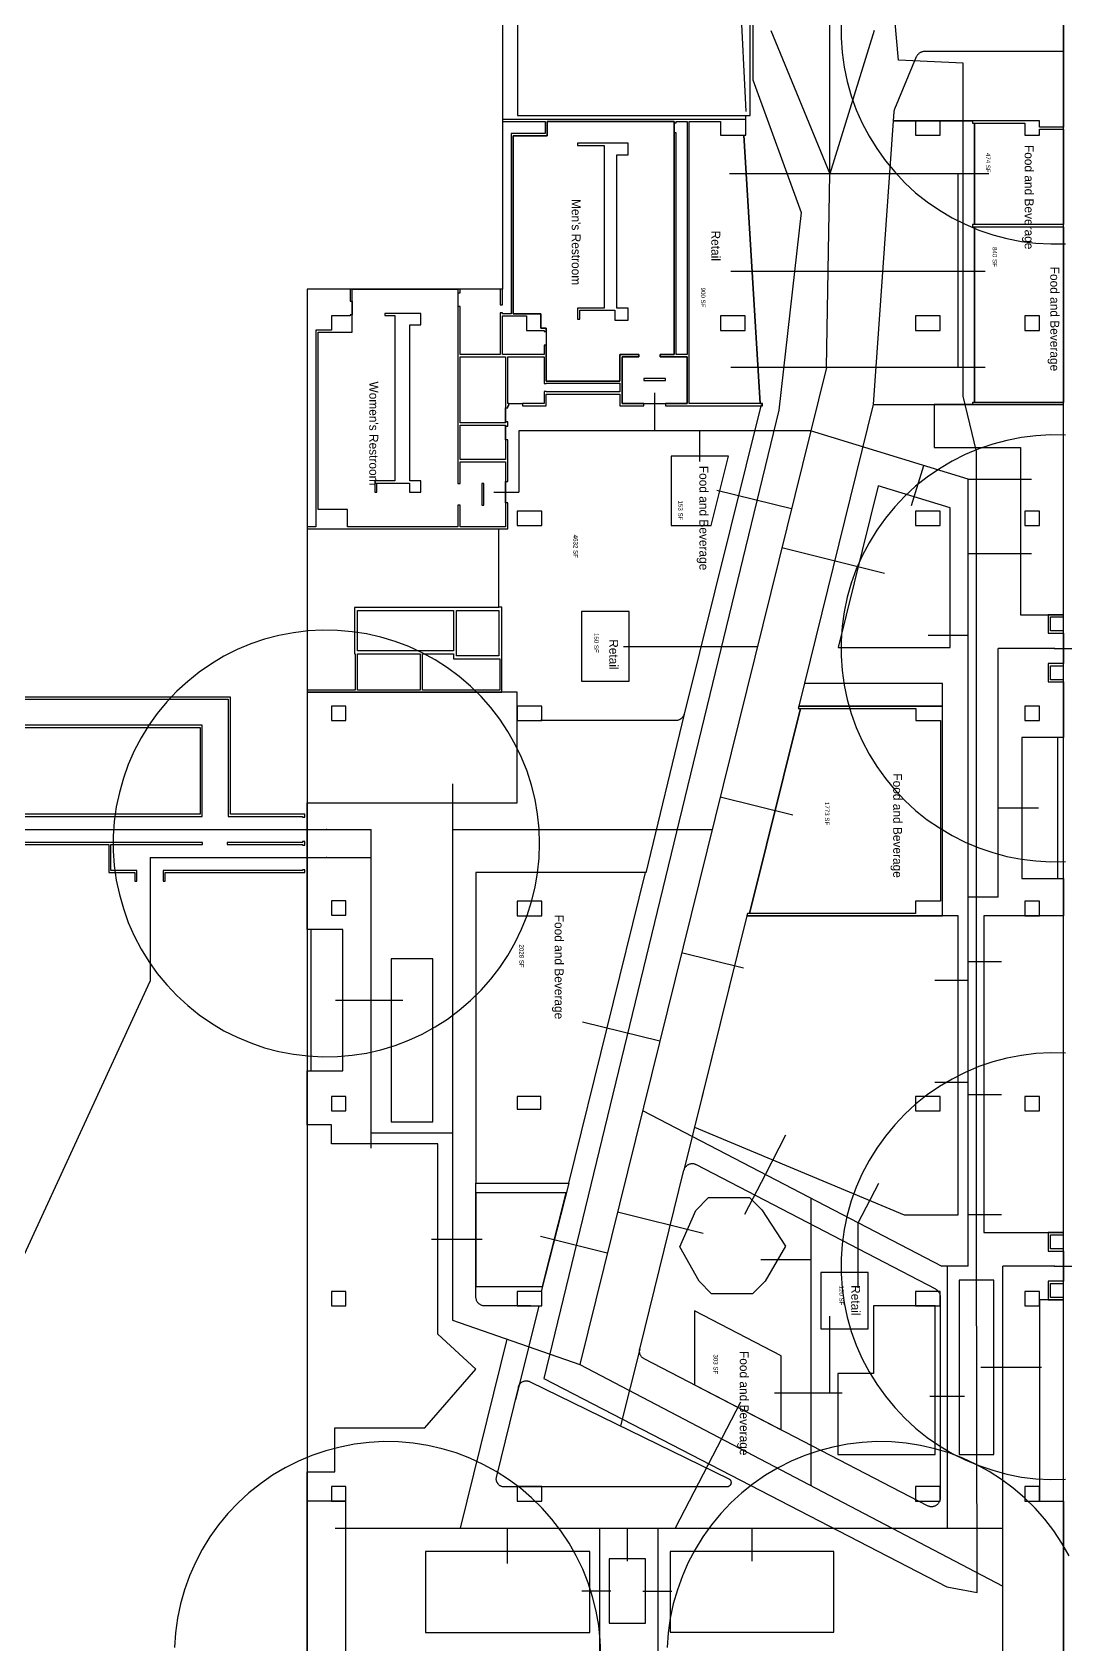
# Model space of a CAD drawing. Extents: x -127 to 299, y -292 to 314.
# Drawn here: x 140.2 to 212.8, y -203.3 to -90 of the extents above; entities that cross this region are included whole.
import ezdxf

# ---------------------------------------------------------------- set-up
doc = ezdxf.new("R2010")
doc.units = 0
for name, color, linetype in [('SS-AREA-OUTLINE', 254, 'CONTINUOUS'), ('SS-BOARDING-AREAS', 7, 'CONTINUOUS'), ('SS-BOUNDARY', 250, 'CONTINUOUS'), ('SS-CIRCULATION', 7, 'CONTINUOUS'), ('SS-FLOOR-PATTERN', 254, 'CONTINUOUS'), ('SS-GATEHOUSE', 9, 'CONTINUOUS'), ('SS-GATES', 250, 'CONTINUOUS'), ('SS-GRAPH', 7, 'CONTINUOUS'), ('SS-ISLANDS', 7, 'CONTINUOUS'), ('SS-ROOM-NUMBER', 251, 'CONTINUOUS'), ('SS-ROOM_LABELS', 7, 'CONTINUOUS'), ('SS-ROOMS', 250, 'CONTINUOUS'), ('SS-SEATING-AREAS', 250, 'CONTINUOUS'), ('SS-WANDER', 7, 'CONTINUOUS')]:
    doc.layers.add(name, color=color, linetype=linetype)

msp = doc.modelspace()

# ---------------------------------------------------------------- linework, layer by layer
at = {"layer": 'SS-AREA-OUTLINE'}
for p, q in [((185.35, -96.37), (185.35, -97.08)), ((190.25, -97.25), (191.41, -116.1)), ((206.49, -103.53), (206.49, -96.39)), ((206.49, -116.03), (206.49, -103.68)), ((170.14, -108.33), (170.14, -109.29)), ((162.71, -108.91), (162.71, -109.88)), ((176.35, -111.05), (176.35, -112.01)), ((173.5, -116.42), (173.5, -117.39)), ((173.72, -116.1), (174.69, -116.1)), ((183.21, -116.1), (184.74, -116.1)), ((173.5, -117.69), (173.5, -118.66)), ((173.5, -121.58), (173.5, -123.1)), ((194.23, -137.54), (190.66, -151.97))]:
    msp.add_line(p, q, dxfattribs=at)
for points in [[(187.96, -124.69), (189.17, -119.81), (185.15, -119.81), (185.15, -124.69)], [(182.19, -135.62), (182.19, -130.74), (178.84, -130.74), (178.84, -135.62)], [(171.41, -149.09), (171.41, -170.91), (177.94, -170.91), (183.34, -149.09)], [(199.01, -181.16), (199.01, -177.2), (195.66, -177.2), (195.66, -181.16)], [(186.78, -185.1), (192.89, -188.27), (192.89, -183.07), (186.78, -179.9)]]:
    msp.add_lwpolyline(points, close=True, dxfattribs=at)
at = {"layer": 'SS-BOARDING-AREAS'}
for points in [[(197.11, -89.37), (197.11, -90.41), (197.18, -91.44), (197.32, -92.46), (197.53, -93.48), (197.81, -94.47), (198.16, -95.45), (198.58, -96.4), (199.06, -97.31), (199.61, -98.19), (200.21, -99.04), (200.87, -99.83), (201.58, -100.59), (202.34, -101.29), (203.15, -101.93), (204.01, -102.52), (204.9, -103.05), (205.82, -103.51), (206.78, -103.91), (207.76, -104.25), (208.76, -104.51), (209.78, -104.71), (210.8, -104.83), (211.84, -104.89), (212.87, -104.87)], [(212.87, -118.34), (211.84, -118.32), (210.8, -118.38), (209.78, -118.5), (208.76, -118.7), (207.76, -118.96), (206.78, -119.3), (205.82, -119.7), (204.9, -120.16), (204.01, -120.69), (203.15, -121.28), (202.34, -121.92), (201.58, -122.62), (200.87, -123.38), (200.21, -124.17), (199.61, -125.02), (199.06, -125.9), (198.58, -126.81), (198.16, -127.76), (197.81, -128.74), (197.53, -129.73), (197.32, -130.75), (197.18, -131.77), (197.11, -132.8), (197.11, -133.84), (197.18, -134.87), (197.32, -135.9), (197.53, -136.91), (197.81, -137.91), (198.16, -138.88), (198.58, -139.83), (199.06, -140.75), (199.61, -141.63), (200.21, -142.47), (200.87, -143.27), (201.58, -144.02), (202.34, -144.72), (203.15, -145.37), (204.01, -145.95), (204.9, -146.48), (205.82, -146.95), (206.78, -147.35), (207.76, -147.68), (208.76, -147.95), (209.78, -148.14), (210.8, -148.27), (211.84, -148.32), (212.87, -148.3)], [(212.87, -161.78), (211.84, -161.76), (210.8, -161.81), (209.78, -161.94), (208.76, -162.13), (207.76, -162.4), (206.78, -162.73), (205.82, -163.13), (204.9, -163.6), (204.01, -164.12), (203.15, -164.71), (202.34, -165.36), (201.58, -166.06), (200.87, -166.81), (200.21, -167.61), (199.61, -168.45), (199.06, -169.33), (198.58, -170.25), (198.16, -171.2), (197.81, -172.17), (197.53, -173.17), (197.32, -174.18), (197.18, -175.21), (197.11, -176.24), (197.11, -177.27), (197.18, -178.31), (197.32, -179.33), (197.53, -180.35), (197.81, -181.34), (198.16, -182.32), (198.58, -183.26), (199.06, -184.18), (199.61, -185.06), (200.21, -185.9), (200.87, -186.7), (201.58, -187.45), (202.34, -188.15), (203.15, -188.8), (204.01, -189.39), (204.9, -189.92), (205.82, -190.38), (206.78, -190.78), (207.76, -191.11), (208.76, -191.38), (209.78, -191.58), (210.8, -191.7), (211.84, -191.75), (212.87, -191.74)], [(180.19, -204.09), (180.15, -203.06), (180.05, -202.03), (179.87, -201.01), (179.62, -200), (179.3, -199.01), (178.92, -198.05), (178.47, -197.12), (177.96, -196.22), (177.39, -195.36), (176.75, -194.54), (176.07, -193.76), (175.33, -193.04), (174.54, -192.36), (173.71, -191.75), (172.84, -191.19), (171.93, -190.69), (170.99, -190.26), (170.02, -189.89), (169.03, -189.59), (168.02, -189.36), (167, -189.2), (165.97, -189.11), (164.93, -189.09), (163.9, -189.15), (162.87, -189.27), (161.85, -189.47), (160.85, -189.73), (159.87, -190.07), (158.92, -190.47), (157.99, -190.93), (157.1, -191.46), (156.25, -192.05), (155.44, -192.69), (154.68, -193.39), (153.96, -194.14), (153.3, -194.94), (152.7, -195.78), (152.16, -196.67), (151.68, -197.58), (151.26, -198.53), (150.91, -199.5), (150.63, -200.5), (150.41, -201.51), (150.27, -202.54), (150.2, -203.57)], [(213.14, -197.12), (212.63, -196.22), (212.05, -195.36), (211.42, -194.54), (210.74, -193.76), (210, -193.04), (209.21, -192.36), (208.38, -191.75), (207.51, -191.19), (206.6, -190.69), (205.66, -190.26), (204.69, -189.89), (203.7, -189.59), (202.69, -189.36), (201.67, -189.2), (200.63, -189.11), (199.6, -189.09), (198.57, -189.15), (197.54, -189.27), (196.52, -189.47), (195.52, -189.73), (194.54, -190.07), (193.58, -190.47), (192.66, -190.93), (191.77, -191.46), (190.92, -192.05), (190.11, -192.69), (189.34, -193.39), (188.63, -194.14), (187.97, -194.94), (187.37, -195.78), (186.82, -196.67), (186.34, -197.58), (185.93, -198.53), (185.58, -199.5), (185.29, -200.5), (185.08, -201.51), (184.94, -202.54), (184.87, -203.57)]]:
    msp.add_lwpolyline(points, dxfattribs=at)
msp.add_lwpolyline([(175.89, -147.04), (175.85, -146), (175.75, -144.97), (175.57, -143.95), (175.32, -142.95), (175.01, -141.96), (174.62, -141), (174.17, -140.07), (173.66, -139.17), (173.09, -138.3), (172.45, -137.48), (171.77, -136.71), (171.03, -135.98), (170.24, -135.31), (169.41, -134.69), (168.54, -134.13), (167.63, -133.64), (166.69, -133.2), (165.72, -132.84), (164.73, -132.54), (163.72, -132.31), (162.7, -132.15), (161.67, -132.06), (160.63, -132.04), (159.6, -132.09), (158.57, -132.22), (157.55, -132.41), (156.55, -132.68), (155.57, -133.01), (154.62, -133.41), (153.69, -133.88), (152.8, -134.4), (151.95, -134.99), (151.14, -135.64), (150.38, -136.34), (149.66, -137.09), (149, -137.89), (148.4, -138.73), (147.86, -139.61), (147.38, -140.53), (146.96, -141.48), (146.61, -142.45), (146.33, -143.45), (146.11, -144.46), (145.97, -145.49), (145.9, -146.52), (145.9, -147.55), (145.97, -148.59), (146.11, -149.61), (146.33, -150.63), (146.61, -151.62), (146.96, -152.6), (147.38, -153.54), (147.86, -154.46), (148.4, -155.34), (149, -156.18), (149.66, -156.98), (150.38, -157.73), (151.14, -158.43), (151.95, -159.08), (152.8, -159.67), (153.69, -160.2), (154.62, -160.66), (155.57, -161.06), (156.55, -161.4), (157.55, -161.66), (158.57, -161.86), (159.6, -161.98), (160.63, -162.03), (161.67, -162.02), (162.7, -161.93), (163.72, -161.77), (164.73, -161.54), (165.72, -161.24), (166.69, -160.87), (167.63, -160.44), (168.54, -159.94), (169.41, -159.38), (170.24, -158.76), (171.03, -158.09), (171.77, -157.36), (172.45, -156.59), (173.09, -155.77), (173.66, -154.91), (174.17, -154.01), (174.62, -153.07), (175.01, -152.11), (175.32, -151.13), (175.57, -150.12), (175.75, -149.1), (175.85, -148.07)], close=True, dxfattribs=at)
at = {"layer": 'SS-BOUNDARY'}
msp.add_lwpolyline([(173.27, 80.48), (173.27, -108.07), (159.55, -108.07), (159.55, -208.86), (212.74, -208.86), (212.74, 117.56)], dxfattribs=at)
at = {"layer": 'SS-CIRCULATION'}
for points in [[(212.74, -69.39), (212.74, -96.67), (211.04, -96.67), (211.04, -96.24), (206.34, -96.24), (206.34, -96.39), (206.49, -96.39), (206.49, -103.53), (206.34, -103.53), (206.34, -103.68), (206.49, -103.68), (206.49, -116.03), (206.34, -116.03), (206.34, -116.18), (203.64, -116.18), (203.64, -119.19), (209.71, -119.19), (209.71, -130.96), (211.67, -130.96), (211.67, -132.26), (212.74, -132.26), (212.74, -134.39), (211.67, -134.39), (211.67, -135.68), (212.74, -135.68), (212.74, -139.6), (209.8, -139.6), (209.8, -149.5), (212.74, -149.5), (212.74, -152.12), (211.04, -152.12), (211.04, -151.1), (210.02, -151.1), (210.02, -152.12), (207.13, -152.12), (207.13, -174.39), (211.67, -174.39), (211.67, -175.69), (212.74, -175.69), (212.74, -177.82), (211.67, -177.82), (211.67, -179.12), (211.04, -179.12), (211.04, -178.53), (210.02, -178.53), (210.02, -179.55), (211.04, -179.55), (211.04, -192.25), (210.02, -192.25), (210.02, -193.27), (212.74, -193.27), (212.74, -208.86)], [(159.55, -208.86), (159.55, -191.21), (161.49, -191.21), (161.49, -188.12), (167.82, -188.12), (171.4, -184), (168.73, -181.54), (168.73, -168.15), (161.25, -168.15), (161.25, -166.81), (159.55, -166.81), (159.55, -163.02), (162.04, -163.02), (162.04, -153.08), (159.55, -153.08), (159.55, -144.19), (174.32, -144.19), (174.32, -138.4), (176.05, -138.4), (176.05, -137.39), (174.32, -137.39), (174.32, -136.41), (173.24, -136.41), (173.24, -130.43), (173.03, -130.43), (173.03, -124.93), (173.65, -124.93), (173.65, -123.1), (173.5, -123.1), (173.5, -121.58), (173.65, -121.58), (173.65, -118.66), (173.5, -118.66), (173.5, -117.69), (173.65, -117.69), (173.65, -117.39), (173.5, -117.39), (173.5, -116.42), (173.65, -116.42), (173.65, -116.26), (173.72, -116.26), (173.72, -116.1), (174.69, -116.1), (174.69, -116.26), (176.35, -116.26), (176.35, -115.44), (181.54, -115.44), (181.54, -116.26), (183.21, -116.26), (183.21, -116.1), (184.74, -116.1), (184.74, -116.26), (191.57, -116.26), (191.56, -116.1), (191.41, -116.1), (190.25, -97.25), (190.4, -97.25), (190.4, -95.85), (190.7, -95.85), (190.7, -85.48)], [(204.23, -152.12), (204.23, -137.39), (194.12, -137.39), (194.08, -137.54), (194.23, -137.54), (190.66, -151.97), (190.51, -151.97), (190.47, -152.12)], [(190.47, -152.12), (186.79, -166.99), (201.54, -173.14), (205.34, -173.14), (205.34, -152.12), (204.23, -152.12)], [(203.72, -179.55), (204.06, -179.55), (204.06, -178.53), (202.34, -178.53), (202.34, -179.55)], [(202.34, -179.55), (199.37, -179.55), (199.37, -184.3), (196.87, -184.3), (196.87, -190), (203.72, -190), (203.72, -179.55)]]:
    msp.add_lwpolyline(points, dxfattribs=at)
for points in [[(202.34, -96.24), (202.34, -97.25), (204.06, -97.25), (204.06, -96.24)], [(202.34, -109.95), (202.34, -110.97), (204.06, -110.97), (204.06, -109.95)], [(187.96, -124.69), (189.17, -119.81), (185.15, -119.81), (185.15, -124.69)], [(199.7, -121.89), (196.89, -133.25), (204.76, -133.25), (204.76, -123.45)], [(176.05, -124.69), (176.05, -123.67), (174.32, -123.67), (174.32, -124.69)], [(182.19, -135.62), (182.19, -130.74), (178.84, -130.74), (178.84, -135.62)], [(210.02, -137.39), (210.02, -138.4), (211.04, -138.4), (211.04, -137.39)], [(171.41, -149.09), (171.41, -170.91), (177.94, -170.91), (183.34, -149.09)], [(161.25, -151.08), (161.25, -152.09), (162.27, -152.09), (162.27, -151.08)], [(165.45, -166.62), (168.37, -166.62), (168.37, -155.14), (165.45, -155.14)], [(161.25, -164.82), (161.25, -165.83), (162.27, -165.83), (162.27, -164.82)], [(177.76, -171.61), (171.41, -171.61), (171.41, -178.18), (176.1, -178.18)], [(187.77, -171.94), (190.65, -171.94), (191.52, -172.8), (193.18, -175.34), (191.75, -177.81), (190.87, -178.69), (187.99, -178.69), (187.11, -177.8), (185.75, -175.39), (186.87, -172.84)], [(199.01, -181.16), (199.01, -177.2), (195.66, -177.2), (195.66, -181.16)], [(205.39, -190), (207.85, -190), (207.85, -177.73), (205.39, -177.73)], [(176.05, -179.55), (176.05, -178.53), (174.32, -178.53), (174.32, -179.55)], [(186.78, -185.1), (192.89, -188.27), (192.89, -183.07), (186.78, -179.9)], [(161.25, -192.25), (161.25, -193.27), (162.27, -193.27), (162.27, -192.25)], [(176.05, -193.27), (176.05, -192.25), (174.32, -192.25), (174.32, -193.27)], [(202.34, -192.25), (202.34, -193.27), (204.06, -193.27), (204.06, -192.25)], [(167.87, -202.52), (179.42, -202.52), (179.42, -196.81), (167.87, -196.81)], [(185.08, -202.49), (196.59, -202.49), (196.59, -196.81), (185.08, -196.81)], [(180.79, -201.86), (183.34, -201.86), (183.34, -197.34), (180.79, -197.34)]]:
    msp.add_lwpolyline(points, close=True, dxfattribs=at)
at = {"layer": 'SS-FLOOR-PATTERN'}
for p, q in [((189.81, -83.54), (190.4, -95.58)), ((200.76, -96.24), (199.36, -116.18)), ((206.34, -96.24), (200.76, -96.24)), ((199.36, -116.18), (194.12, -137.39)), ((199.36, -116.18), (206.34, -116.18)), ((186.05, -137.94), (183.35, -149.1)), ((190.47, -152.12), (186.04, -170.01)), ((177.94, -170.91), (176.01, -178.53)), ((175.83, -179.55), (174.45, -185.13)), ((182.93, -182.58), (181.59, -187.99)), ((174.45, -185.13), (174.19, -186.16))]:
    msp.add_line(p, q, dxfattribs=at)
for points in [[(212.74, -91.37), (202.95, -91.37), (202.9, -91.37), (202.86, -91.37), (202.82, -91.38), (202.78, -91.39), (202.74, -91.4), (202.7, -91.42), (202.66, -91.44), (202.63, -91.46), (202.59, -91.48), (202.56, -91.51), (202.53, -91.54), (202.5, -91.57), (202.47, -91.6), (202.44, -91.63), (202.42, -91.67), (202.4, -91.7), (202.38, -91.74), (200.85, -95.41), (200.84, -95.45), (200.83, -95.49), (200.82, -95.53), (200.81, -95.56), (200.81, -95.6), (200.76, -96.24), (206.34, -96.24)], [(212.74, -91.37), (202.95, -91.37), (202.9, -91.37), (202.86, -91.37), (202.82, -91.38), (202.78, -91.39), (202.74, -91.4), (202.7, -91.42), (202.66, -91.44), (202.63, -91.46), (202.59, -91.48), (202.56, -91.51), (202.53, -91.54), (202.5, -91.57), (202.47, -91.6), (202.44, -91.63), (202.42, -91.67), (202.4, -91.7), (202.38, -91.74), (200.85, -95.41), (200.84, -95.45), (200.83, -95.49), (200.82, -95.53), (200.81, -95.56), (200.81, -95.6), (200.76, -96.24)], [(191.48, -116.18), (186.05, -137.94), (186.04, -137.98), (186.03, -138.02), (186.01, -138.06), (185.99, -138.1), (185.97, -138.13), (185.94, -138.17), (185.91, -138.2), (185.88, -138.23), (185.85, -138.26), (185.82, -138.29), (185.78, -138.31), (185.75, -138.33), (185.71, -138.35), (185.67, -138.37), (185.63, -138.38), (185.59, -138.39), (185.55, -138.4), (185.5, -138.4), (185.46, -138.4), (175.96, -138.4)], [(174.32, -137.39), (174.32, -136.41), (173.24, -136.41)], [(175.28, -179.55), (172.02, -179.55), (171.98, -179.55), (171.94, -179.54), (171.9, -179.54), (171.86, -179.53), (171.82, -179.51), (171.78, -179.5), (171.74, -179.48), (171.71, -179.46), (171.67, -179.44), (171.64, -179.41), (171.61, -179.39), (171.58, -179.36), (171.55, -179.33), (171.52, -179.29), (171.5, -179.26), (171.48, -179.22), (171.46, -179.18), (171.45, -179.14), (171.44, -179.1), (171.43, -179.06), (171.42, -179.02), (171.41, -178.98), (171.41, -178.94), (171.41, -170.91)]]:
    msp.add_lwpolyline(points, dxfattribs=at)
for points in [[(186.91, -169.61), (203.74, -178.36), (203.77, -178.38), (203.81, -178.41), (203.84, -178.43), (203.87, -178.46), (203.9, -178.49), (203.93, -178.52), (203.95, -178.55), (203.98, -178.59), (204, -178.62), (204.01, -178.66), (204.03, -178.7), (204.04, -178.74), (204.05, -178.78), (204.06, -178.82), (204.06, -178.86), (204.06, -178.9), (204.06, -193.06), (204.06, -193.1), (204.06, -193.15), (204.05, -193.19), (204.04, -193.23), (204.03, -193.27), (204.01, -193.31), (204, -193.34), (203.98, -193.38), (203.95, -193.41), (203.93, -193.45), (203.9, -193.48), (203.87, -193.51), (203.84, -193.54), (203.81, -193.56), (203.77, -193.58), (203.74, -193.6), (203.7, -193.62), (203.66, -193.64), (203.62, -193.65), (203.58, -193.66), (203.54, -193.67), (203.5, -193.67), (203.45, -193.67), (203.41, -193.67), (203.37, -193.67), (203.33, -193.66), (203.29, -193.65), (203.25, -193.64), (203.21, -193.62), (203.17, -193.6), (183.24, -183.27), (183.21, -183.25), (183.17, -183.23), (183.14, -183.2), (183.11, -183.17), (183.08, -183.15), (183.05, -183.12), (183.03, -183.08), (183, -183.05), (182.98, -183.01), (182.97, -182.98), (182.95, -182.94), (182.94, -182.9), (182.93, -182.86), (182.92, -182.82), (182.91, -182.78), (182.91, -182.74), (182.91, -182.7), (182.92, -182.66), (182.92, -182.62), (182.93, -182.58), (186.04, -170.01), (186.05, -169.97), (186.07, -169.93), (186.08, -169.89), (186.1, -169.85), (186.13, -169.82), (186.15, -169.78), (186.18, -169.75), (186.21, -169.72), (186.24, -169.69), (186.27, -169.66), (186.31, -169.64), (186.34, -169.62), (186.38, -169.6), (186.42, -169.58), (186.46, -169.57), (186.5, -169.56), (186.54, -169.55), (186.59, -169.55), (186.63, -169.55), (186.67, -169.55), (186.71, -169.55), (186.75, -169.56), (186.8, -169.57), (186.84, -169.58), (186.88, -169.6)], [(175.22, -184.88), (189.19, -191.7), (189.21, -191.71), (189.22, -191.72), (189.24, -191.73), (189.26, -191.74), (189.27, -191.76), (189.29, -191.77), (189.3, -191.79), (189.31, -191.81), (189.32, -191.83), (189.33, -191.84), (189.34, -191.86), (189.35, -191.88), (189.35, -191.9), (189.35, -191.92), (189.36, -191.95), (189.36, -191.97), (189.36, -191.99), (189.36, -192.01), (189.35, -192.03), (189.35, -192.05), (189.34, -192.07), (189.33, -192.09), (189.33, -192.11), (189.32, -192.13), (189.3, -192.14), (189.29, -192.16), (189.28, -192.18), (189.26, -192.19), (189.25, -192.21), (189.23, -192.22), (189.21, -192.23), (189.19, -192.24), (189.18, -192.25), (189.16, -192.26), (189.14, -192.26), (189.12, -192.27), (189.1, -192.27), (189.07, -192.27), (189.05, -192.28), (173.42, -192.28), (173.39, -192.28), (173.35, -192.27), (173.31, -192.27), (173.28, -192.26), (173.24, -192.25), (173.2, -192.24), (173.17, -192.23), (173.13, -192.21), (173.1, -192.19), (173.07, -192.17), (173.04, -192.15), (173.01, -192.12), (172.99, -192.09), (172.96, -192.07), (172.94, -192.04), (172.92, -192), (172.9, -191.97), (172.89, -191.94), (172.87, -191.9), (172.86, -191.87), (172.85, -191.83), (172.85, -191.79), (172.84, -191.75), (172.84, -191.72), (172.84, -191.68), (172.85, -191.64), (172.85, -191.6), (172.86, -191.57), (172.88, -191.53), (174.4, -185.3), (174.4, -185.26), (174.41, -185.22), (174.43, -185.18), (174.44, -185.15), (174.46, -185.11), (174.47, -185.08), (174.5, -185.05), (174.52, -185.02), (174.54, -184.99), (174.57, -184.96), (174.6, -184.94), (174.63, -184.91), (174.66, -184.89), (174.7, -184.87), (174.73, -184.86), (174.77, -184.84), (174.81, -184.83), (174.84, -184.82), (174.88, -184.82), (174.92, -184.81), (174.96, -184.81), (175, -184.82), (175.03, -184.82), (175.07, -184.83), (175.11, -184.84), (175.15, -184.85), (175.18, -184.86)]]:
    msp.add_lwpolyline(points, close=True, dxfattribs=at)
at = {"layer": 'SS-GATEHOUSE'}
for points in [[(132.64, -138.73), (132.64, -144.98), (130.81, -144.98), (130.81, -136.9), (153.99, -136.9), (153.99, -144.98), (153.98, -144.98), (153.98, -145.14), (159.22, -145.14), (159.22, -145.18), (159.37, -145.18), (159.37, -144.98), (154.14, -144.98), (154.14, -136.75), (130.66, -136.75), (130.66, -149.7), (130.81, -149.7), (130.81, -145.14), (152.15, -145.14), (152.15, -144.98), (152.16, -144.98), (152.16, -138.73)], [(132.79, -138.88), (152.01, -138.88), (152.01, -144.98), (132.79, -144.98)], [(132.79, -149.7), (132.94, -149.7), (132.94, -149.09), (134.62, -149.09), (134.62, -147.11), (145.59, -147.11), (145.59, -149.09), (147.42, -149.09), (147.42, -149.7), (147.57, -149.7), (147.57, -148.94), (145.74, -148.94), (145.74, -147.11), (152.18, -147.11), (152.18, -146.96), (134.47, -146.96), (134.47, -148.94), (132.79, -148.94)], [(159.37, -146.91), (159.22, -146.91), (159.22, -146.96), (153.91, -146.96), (153.91, -147.11), (159.22, -147.11), (159.22, -147.16), (159.37, -147.16)], [(159.37, -148.89), (159.22, -148.89), (159.22, -148.94), (149.4, -148.94), (149.4, -149.68), (149.55, -149.68), (149.55, -149.09), (159.37, -149.09)]]:
    msp.add_lwpolyline(points, close=True, dxfattribs=at)
at = {"layer": 'SS-GATES'}
for p in [(212.1, -133.32), (160.89, -146.05), (160.89, -148.03), (212.1, -176.76)]:
    msp.add_point(p, dxfattribs=at)
at = {"layer": 'SS-GRAPH'}
for p, q in [((196.3, -99.96), (196.3, 80.93)), ((192.15, -89.89), (196.3, -99.96)), ((199.42, -89.89), (196.3, -99.96)), ((207.48, -99.96), (189.25, -99.96)), ((196.06, -113.57), (196.3, -99.96)), ((205.33, -113.57), (205.33, -99.96)), ((207.24, -106.82), (189.35, -106.82)), ((196.06, -113.57), (178.71, -183.67)), ((207.24, -113.57), (189.33, -113.57)), ((183.97, -115.36), (183.97, -118.03)), ((174.43, -118.03), (174.43, -122.34)), ((183.97, -118.03), (174.43, -118.03)), ((194.95, -118.03), (183.97, -118.03)), ((187.16, -120.18), (187.16, -118.03)), ((206.03, -121.43), (194.95, -118.03)), ((202.05, -123.27), (202.91, -120.47)), ((172.67, -122.34), (174.43, -122.34)), ((188.36, -122.2), (193.6, -123.49)), ((206.03, -121.43), (210.48, -121.43)), ((206.03, -176.76), (206.03, -121.43)), ((192.92, -126.24), (200.14, -128.03)), ((206.03, -126.66), (210.48, -126.66)), ((206.03, -132.41), (203.21, -132.41)), ((181.79, -133.18), (191.2, -133.18)), ((208.15, -150.81), (208.15, -133.32)), ((212.1, -133.32), (208.15, -133.32)), ((212.1, -133.32), (235.45, -133.32)), ((169.76, -142.84), (169.76, -180.56)), ((193.69, -145.06), (188.58, -143.79)), ((210.97, -144.55), (208.15, -144.55)), ((108.65, -146.05), (160.89, -146.05)), ((160.89, -146.05), (164.05, -146.05)), ((164.05, -168.45), (164.05, -146.05)), ((169.76, -146.05), (188.02, -146.05)), ((148.49, -148.03), (160.89, -148.03)), ((148.49, -148.03), (148.49, -156.73)), ((160.89, -148.03), (164.05, -148.03)), ((208.15, -150.81), (206.03, -150.81)), ((190.23, -155.81), (185.87, -154.73)), ((208.37, -155.37), (206.03, -155.37)), ((133.45, -189.35), (148.49, -156.73)), ((206.03, -156.67), (203.69, -156.67)), ((161.54, -158.05), (166.28, -158.05)), ((178.91, -159.58), (184.34, -160.92)), ((206.03, -163.85), (203.69, -163.85)), ((208.37, -164.7), (206.03, -164.7)), ((183.13, -165.81), (204.17, -176.76)), ((164.05, -167.39), (169.76, -167.39)), ((191.77, -170.31), (193.22, -167.52)), ((190.32, -173.09), (191.77, -170.31)), ((198.29, -173.7), (199.74, -170.91)), ((194.97, -171.97), (194.97, -192.19)), ((187.4, -174.45), (181.36, -172.95)), ((208.37, -173.14), (206.03, -173.14)), ((198.29, -178.28), (198.29, -173.7)), ((171.84, -174.89), (168.29, -174.89)), ((175.96, -174.65), (180.65, -175.83)), ((194.97, -176.32), (191.44, -176.32)), ((206.03, -176.76), (204.17, -176.76)), ((204.56, -176.76), (204.56, -195.18)), ((212.1, -176.76), (208.47, -176.76)), ((208.47, -207.86), (208.47, -176.76)), ((212.1, -176.76), (235.45, -176.76)), ((169.76, -180.56), (178.71, -183.67)), ((196.3, -185.67), (196.3, -180.27)), ((173.59, -181.89), (170.3, -195.18)), ((178.71, -183.67), (208.47, -199.26)), ((206.93, -183.86), (211.19, -183.86)), ((192.41, -185.67), (196.3, -185.67)), ((196.3, -185.67), (197.17, -185.67)), ((190.03, -186.31), (185.43, -195.18)), ((203.34, -185.89), (205.77, -185.89)), ((161.51, -195.18), (208.47, -195.18)), ((173.64, -197.65), (173.64, -195.18)), ((180.11, -195.18), (180.11, -204.09)), ((182.07, -197.49), (182.07, -195.18)), ((184.21, -195.18), (184.21, -206.04)), ((190.83, -197.5), (190.83, -195.18)), ((180.91, -199.6), (178.87, -199.6)), ((185.2, -199.63), (183.15, -199.63))]:
    msp.add_line(p, q, dxfattribs=at)
at = {"layer": 'SS-ISLANDS'}
for points in [[(190.4, -97.25), (190.4, -96.14), (173.27, -96.14), (173.27, -96.29), (176.28, -96.29), (176.28, -97.13), (173.88, -97.13), (173.88, -109.8), (173.27, -109.8), (173.27, -109.73), (173.11, -109.73), (173.11, -112.67), (170.3, -112.67), (170.3, -109.29), (170.14, -109.29), (170.14, -121.73), (170.3, -121.73), (170.3, -120.21), (173.5, -120.21), (173.5, -121.58), (173.65, -121.58), (173.65, -118.66), (173.5, -118.66), (173.5, -120.05), (170.3, -120.05), (170.3, -117.62), (173.5, -117.62), (173.5, -117.69), (173.65, -117.69), (173.65, -117.39), (173.5, -117.39), (173.5, -117.46), (170.3, -117.46), (170.3, -112.83), (173.5, -112.83), (173.5, -116.42), (173.65, -116.42), (173.65, -116.26), (173.72, -116.26), (173.72, -116.1), (173.65, -116.1), (173.65, -112.83), (176.2, -112.83), (176.2, -114.71), (176.35, -114.71), (176.35, -114.68), (181.54, -114.68), (181.54, -115.29), (176.35, -115.29), (176.35, -115.26), (176.2, -115.26), (176.2, -116.1), (174.69, -116.1), (174.69, -116.26), (176.35, -116.26), (176.35, -115.44), (181.54, -115.44), (181.54, -116.26), (183.21, -116.26), (183.21, -116.1), (181.69, -116.1), (181.69, -112.83), (182.86, -112.83), (182.86, -112.67), (181.54, -112.67), (181.54, -114.53), (176.35, -114.53), (176.35, -112.01), (176.2, -112.01), (176.2, -112.67), (173.27, -112.67), (173.27, -109.95), (174.97, -109.95), (174.97, -110.97), (176.2, -110.97), (176.2, -111.05), (176.35, -111.05), (176.35, -110.82), (175.98, -110.82), (175.98, -109.8), (174.03, -109.8), (174.03, -97.28), (176.43, -97.28), (176.43, -96.29), (185.35, -96.29), (185.35, -96.37), (185.5, -96.37), (185.5, -96.29), (186.26, -96.29), (186.26, -112.67), (185.5, -112.67), (185.5, -97.08), (185.35, -97.08), (185.35, -112.67), (184.38, -112.67), (184.38, -112.83), (186.26, -112.83), (186.26, -116.1), (184.74, -116.1), (184.74, -116.26), (191.57, -116.26), (191.56, -116.1), (186.41, -116.1), (186.41, -96.29), (188.62, -96.29), (188.62, -97.25)], [(202.34, -96.24), (202.34, -97.25), (204.06, -97.25), (204.06, -96.24)], [(206.34, -96.39), (210.02, -96.39), (210.02, -97.25), (211.04, -97.25), (211.04, -96.82), (212.74, -96.82), (212.74, -96.67), (211.04, -96.67), (211.04, -96.24), (206.34, -96.24)], [(178.56, -97.81), (178.56, -97.97), (180.42, -97.97), (180.42, -109.4), (178.56, -109.4), (178.56, -110.18), (178.72, -110.18), (178.72, -109.55), (181.18, -109.55), (181.18, -110.24), (182.12, -110.24), (182.12, -109.82), (182.12, -109.4), (181.33, -109.4), (181.33, -98.63), (182.12, -98.63), (182.12, -97.81)], [(206.34, -103.68), (212.74, -103.68), (212.74, -103.53), (206.34, -103.53)], [(162.56, -108.07), (162.56, -108.91), (162.71, -108.91), (162.71, -108.07)], [(170.14, -108.07), (170.14, -108.33), (170.3, -108.33), (170.3, -108.07)], [(173.11, -108.07), (173.11, -109.17), (173.27, -109.17), (173.27, -108.07)], [(160.31, -121.95), (160.31, -111.1), (162.7, -111.1), (162.71, -109.88), (162.56, -109.88), (162.56, -109.95), (161.25, -109.95), (161.25, -110.95), (160.14, -110.95), (160.14, -111.1), (160.16, -111.1), (160.16, -124.78), (159.55, -124.78), (159.55, -124.93), (173.65, -124.93), (173.65, -123.1), (173.5, -123.1), (173.5, -124.78), (170.3, -124.78), (170.3, -123.25), (170.14, -123.25), (170.14, -124.78), (162.37, -124.78), (162.37, -123.57), (160.31, -123.57)], [(165.01, -109.78), (165.01, -109.93), (165.7, -109.93), (165.7, -114.76), (165.7, -121.55), (164.3, -121.55), (164.3, -122.34), (164.45, -122.34), (164.45, -121.71), (166.74, -121.71), (166.74, -122.34), (167.53, -122.34), (167.53, -121.55), (166.76, -121.55), (166.76, -110.58), (167.53, -110.58), (167.53, -110.18), (167.53, -109.78)], [(188.62, -110.97), (190.35, -110.97), (190.35, -109.95), (188.62, -109.95)], [(202.34, -109.95), (202.34, -110.97), (204.06, -110.97), (204.06, -109.95)], [(210.02, -109.95), (210.02, -110.97), (211.04, -110.97), (211.04, -109.95)], [(184.74, -114.35), (183.21, -114.35), (183.21, -114.5), (184.74, -114.5)], [(206.34, -116.18), (212.74, -116.18), (212.74, -116.03), (206.34, -116.03)], [(171.97, -123.25), (171.97, -121.73), (171.82, -121.73), (171.82, -123.25)], [(176.05, -124.69), (176.05, -123.67), (174.32, -123.67), (174.32, -124.69)], [(202.34, -123.67), (202.34, -124.69), (204.06, -124.69), (204.06, -123.67)], [(210.02, -123.67), (210.02, -124.69), (211.04, -124.69), (211.04, -123.67)], [(162.92, -133.7), (162.92, -136.26), (159.55, -136.26), (159.55, -136.41), (173.24, -136.41), (173.24, -130.43), (173.03, -130.43), (173.03, -130.44), (162.87, -130.44), (162.87, -133.7)], [(169.84, -130.65), (169.84, -133.49), (163.07, -133.49), (163.07, -130.65)], [(170.05, -133.85), (170.05, -130.65), (173.03, -130.65), (173.03, -133.85)], [(211.67, -130.96), (211.67, -132.26), (212.74, -132.26), (212.74, -132.1), (211.82, -132.1), (211.82, -131.11), (212.74, -131.11), (212.74, -130.96)], [(167.49, -133.7), (167.49, -136.26), (163.07, -136.26), (163.07, -133.7)], [(167.65, -133.7), (169.84, -133.7), (169.84, -134.05), (173.09, -134.05), (173.09, -136.26), (167.65, -136.26)], [(211.67, -134.39), (211.67, -135.68), (212.74, -135.68), (212.74, -135.53), (211.82, -135.53), (211.82, -134.54), (212.74, -134.54), (212.74, -134.39)], [(161.25, -137.39), (161.25, -138.4), (162.27, -138.4), (162.27, -137.39)], [(176.05, -138.4), (176.05, -137.39), (174.32, -137.39), (174.32, -138.4)], [(190.51, -151.97), (190.47, -152.12), (204.23, -152.12), (204.23, -137.39), (194.12, -137.39), (194.08, -137.54), (202.35, -137.54), (202.35, -138.4), (204.08, -138.4), (204.08, -151.1), (202.34, -151.1), (202.34, -151.97)], [(210.02, -137.39), (210.02, -138.4), (211.04, -138.4), (211.04, -137.39)], [(161.25, -151.08), (161.25, -152.09), (162.27, -152.09), (162.27, -151.08)], [(176.05, -152.12), (176.05, -151.1), (174.32, -151.1), (174.32, -152.12)], [(210.02, -151.1), (210.02, -152.12), (211.04, -152.12), (211.04, -151.1)], [(161.25, -164.82), (161.25, -165.83), (162.27, -165.83), (162.27, -164.82)], [(175.97, -165.73), (175.97, -164.82), (174.32, -164.82), (174.32, -165.73)], [(202.34, -164.82), (202.34, -165.83), (204.06, -165.83), (204.06, -164.82)], [(210.02, -164.82), (210.02, -165.83), (211.04, -165.83), (211.04, -164.82)], [(211.67, -174.39), (211.67, -175.69), (212.74, -175.69), (212.74, -175.54), (211.82, -175.54), (211.82, -174.55), (212.74, -174.55), (212.74, -174.39)], [(211.67, -177.82), (211.67, -179.12), (212.74, -179.12), (212.74, -178.97), (211.82, -178.97), (211.82, -177.98), (212.74, -177.98), (212.74, -177.82)], [(161.25, -178.53), (161.25, -179.55), (162.27, -179.55), (162.27, -178.53)], [(176.05, -179.55), (176.05, -178.53), (174.32, -178.53), (174.32, -179.55)], [(202.34, -178.53), (202.34, -179.55), (204.06, -179.55), (204.06, -178.53)], [(210.02, -178.53), (210.02, -179.55), (211.04, -179.55), (211.04, -178.53)], [(161.25, -192.25), (161.25, -193.27), (162.27, -193.27), (162.27, -192.25)], [(176.05, -193.27), (176.05, -192.25), (174.32, -192.25), (174.32, -193.27)], [(202.34, -192.25), (202.34, -193.27), (204.06, -193.27), (204.06, -192.25)], [(210.02, -192.25), (210.02, -193.27), (211.04, -193.27), (211.04, -192.25)]]:
    msp.add_lwpolyline(points, close=True, dxfattribs=at)
at = {"layer": 'SS-ROOMS'}
msp.add_line((212.74, -103.68), (212.74, -103.53), dxfattribs=at)
for points in [[(181.69, -116.1), (186.26, -116.1), (186.26, -112.83), (184.38, -112.83), (184.38, -112.67), (185.35, -112.67), (185.35, -96.29), (176.43, -96.29), (176.43, -97.28), (174.03, -97.28), (174.03, -109.8), (175.98, -109.8), (175.98, -110.82), (176.35, -110.82), (176.35, -114.53), (181.54, -114.53), (181.54, -112.67), (182.86, -112.67), (182.86, -112.83), (181.69, -112.83)], [(186.41, -96.29), (188.62, -96.29), (188.62, -97.25), (190.25, -97.25), (191.41, -116.1), (186.41, -116.1)], [(212.74, -103.53), (206.49, -103.53), (206.49, -96.39), (210.02, -96.39), (210.02, -97.25), (211.04, -97.25), (211.04, -96.82), (212.74, -96.82)], [(178.56, -97.81), (178.56, -97.97), (180.42, -97.97), (180.42, -109.4), (178.56, -109.4), (178.56, -110.18), (178.72, -110.18), (178.72, -109.55), (181.18, -109.55), (181.18, -110.24), (182.12, -110.24), (182.12, -109.82), (182.12, -109.4), (181.33, -109.4), (181.33, -98.63), (182.12, -98.63), (182.12, -97.81)], [(212.74, -116.03), (206.49, -116.03), (206.49, -103.68), (212.74, -103.68)], [(162.7, -111.1), (162.71, -108.07), (170.14, -108.07), (170.14, -121.73), (170.3, -121.73), (170.3, -120.21), (173.5, -120.21), (173.5, -124.78), (170.3, -124.78), (170.3, -123.25), (170.14, -123.25), (170.14, -124.78), (162.37, -124.78), (162.37, -123.57), (160.31, -123.57), (160.31, -111.1)], [(165.01, -109.78), (165.01, -109.93), (165.7, -109.93), (165.7, -114.76), (165.7, -121.55), (164.3, -121.55), (164.3, -122.34), (164.45, -122.34), (164.45, -121.71), (166.74, -121.71), (166.74, -122.34), (167.53, -122.34), (167.53, -121.55), (166.76, -121.55), (166.76, -110.58), (167.53, -110.58), (167.53, -110.18), (167.53, -109.78)], [(188.62, -110.97), (190.35, -110.97), (190.35, -109.95), (188.62, -109.95)], [(210.02, -109.95), (210.02, -110.97), (211.04, -110.97), (211.04, -109.95)], [(184.74, -114.35), (183.21, -114.35), (183.21, -114.5), (184.74, -114.5)], [(187.96, -124.69), (189.17, -119.81), (185.15, -119.81), (185.15, -124.69)], [(171.97, -123.25), (171.97, -121.73), (171.82, -121.73), (171.82, -123.25)], [(182.19, -135.62), (182.19, -130.74), (178.84, -130.74), (178.84, -135.62)], [(194.51, -135.79), (194.12, -137.39), (204.23, -137.39), (204.23, -135.79)], [(161.25, -137.39), (161.25, -138.4), (162.27, -138.4), (162.27, -137.39)], [(202.35, -137.54), (202.35, -138.4), (204.08, -138.4), (204.08, -151.1), (202.34, -151.1), (202.34, -151.97), (190.66, -151.97), (194.23, -137.54)], [(171.41, -149.09), (171.41, -170.91), (177.94, -170.91), (183.34, -149.09)], [(176.05, -152.12), (176.05, -151.1), (174.32, -151.1), (174.32, -152.12)], [(175.97, -165.73), (175.97, -164.82), (174.32, -164.82), (174.32, -165.73)], [(210.02, -164.82), (210.02, -165.83), (211.04, -165.83), (211.04, -164.82)], [(199.01, -181.16), (199.01, -177.2), (195.66, -177.2), (195.66, -181.16)], [(161.25, -178.53), (161.25, -179.55), (162.27, -179.55), (162.27, -178.53)], [(186.78, -185.1), (192.89, -188.27), (192.89, -183.07), (186.78, -179.9)]]:
    msp.add_lwpolyline(points, close=True, dxfattribs=at)
at = {"layer": 'SS-SEATING-AREAS'}
for points in [[(174.34, -95.85), (190.7, -95.85), (190.7, -85.48), (174.34, -85.48)], [(203.64, -116.18), (203.64, -119.19), (209.71, -119.19), (209.71, -130.96), (212.74, -130.96), (212.74, -116.18)], [(199.7, -121.89), (196.89, -133.25), (204.76, -133.25), (204.76, -123.45)], [(202.34, -123.67), (202.34, -124.69), (204.06, -124.69), (204.06, -123.67)], [(210.02, -123.67), (210.02, -124.69), (211.04, -124.69), (211.04, -123.67)], [(159.55, -144.19), (174.32, -144.19), (174.32, -136.41), (159.55, -136.41)], [(209.8, -149.5), (212.34, -149.5), (212.34, -139.6), (209.8, -139.6)], [(201.54, -173.14), (205.34, -173.14), (205.34, -152.12), (190.47, -152.12), (186.79, -166.99)], [(207.13, -174.39), (212.74, -174.39), (212.74, -152.12), (207.13, -152.12)], [(159.8, -163.02), (162.04, -163.02), (162.04, -153.08), (159.8, -153.08)], [(165.45, -166.62), (168.37, -166.62), (168.37, -155.14), (165.45, -155.14)], [(161.25, -168.15), (161.25, -166.81), (159.55, -166.81), (159.55, -191.21), (161.49, -191.21), (161.49, -188.12), (167.82, -188.12), (171.4, -184), (168.73, -181.54), (168.73, -168.15)], [(177.76, -171.61), (171.41, -171.61), (171.41, -178.18), (176.1, -178.18)], [(187.77, -171.94), (190.65, -171.94), (191.52, -172.8), (193.18, -175.34), (191.75, -177.81), (190.87, -178.69), (187.99, -178.69), (187.11, -177.8), (185.75, -175.39), (186.87, -172.84)], [(205.39, -190), (207.85, -190), (207.85, -177.73), (205.39, -177.73)], [(203.72, -179.55), (199.37, -179.55), (199.37, -184.3), (196.87, -184.3), (196.87, -190), (203.72, -190)], [(211.04, -193.27), (212.74, -193.27), (212.74, -179.12), (211.04, -179.12)], [(159.55, -205.97), (162.27, -205.97), (162.27, -193.27), (159.55, -193.27)], [(167.87, -202.52), (179.42, -202.52), (179.42, -196.81), (167.87, -196.81)], [(185.08, -202.49), (196.59, -202.49), (196.59, -196.81), (185.08, -196.81)], [(180.79, -201.86), (183.34, -201.86), (183.34, -197.34), (180.79, -197.34)]]:
    msp.add_lwpolyline(points, close=True, dxfattribs=at)
at = {"layer": 'SS-WANDER'}
msp.add_lwpolyline([(191.14, 63.15), (190.89, -93.36), (194.29, -102.68), (192.71, -116.58), (176.18, -184.65), (204.53, -199.3), (206.67, -199.69), (206.62, -174.71), (206.62, -119.47), (205.68, -115.59), (205.68, -92.19), (201.14, -91.98), (200.41, -83.81)], dxfattribs=at)

# ---------------------------------------------------------------- texts
at = {"layer": 'SS-ROOM-NUMBER', "linetype": 'CONTINUOUS'}
for s, p in [('474 SF', (207.28, -98.49)), ('840 SF', (207.75, -105.11)), ('900 SF', (187.24, -107.96)), ('153 SF', (185.65, -122.93)), ('4632 SF', (178.27, -125.33)), ('150 SF', (179.73, -132.24)), ('1773 SF', (195.96, -144.12)), ('2028 SF', (174.47, -154.14)), ('120 SF', (196.97, -178.12)), ('303 SF', (188.12, -182.96))]:
    msp.add_text(s, height=0.313, rotation=270, dxfattribs=at).set_placement(p)
at = {"layer": 'SS-ROOM_LABELS', "linetype": 'CONTINUOUS'}
for s, height, p in [('Food and Beverage', 0.6253, (210.01, -97.93)), ("Men's Restroom", 0.6253, (178.15, -101.73)), ('Retail', 0.625, (187.97, -103.95)), ('Food and Beverage', 0.6253, (211.81, -106.49)), ("Women's Restroom", 0.6253, (163.91, -114.56)), ('Food and Beverage', 0.6253, (187.13, -120.49)), ('Retail', 0.625, (180.79, -132.68)), ('Food and Beverage', 0.6253, (200.76, -142.11)), ('Food and Beverage', 0.6253, (176.95, -152.05)), ('Retail', 0.625, (197.81, -178.09)), ('Food and Beverage', 0.6253, (189.97, -182.72))]:
    msp.add_text(s, height=height, rotation=270, dxfattribs=at).set_placement(p)

doc.saveas('drawing.dxf')
